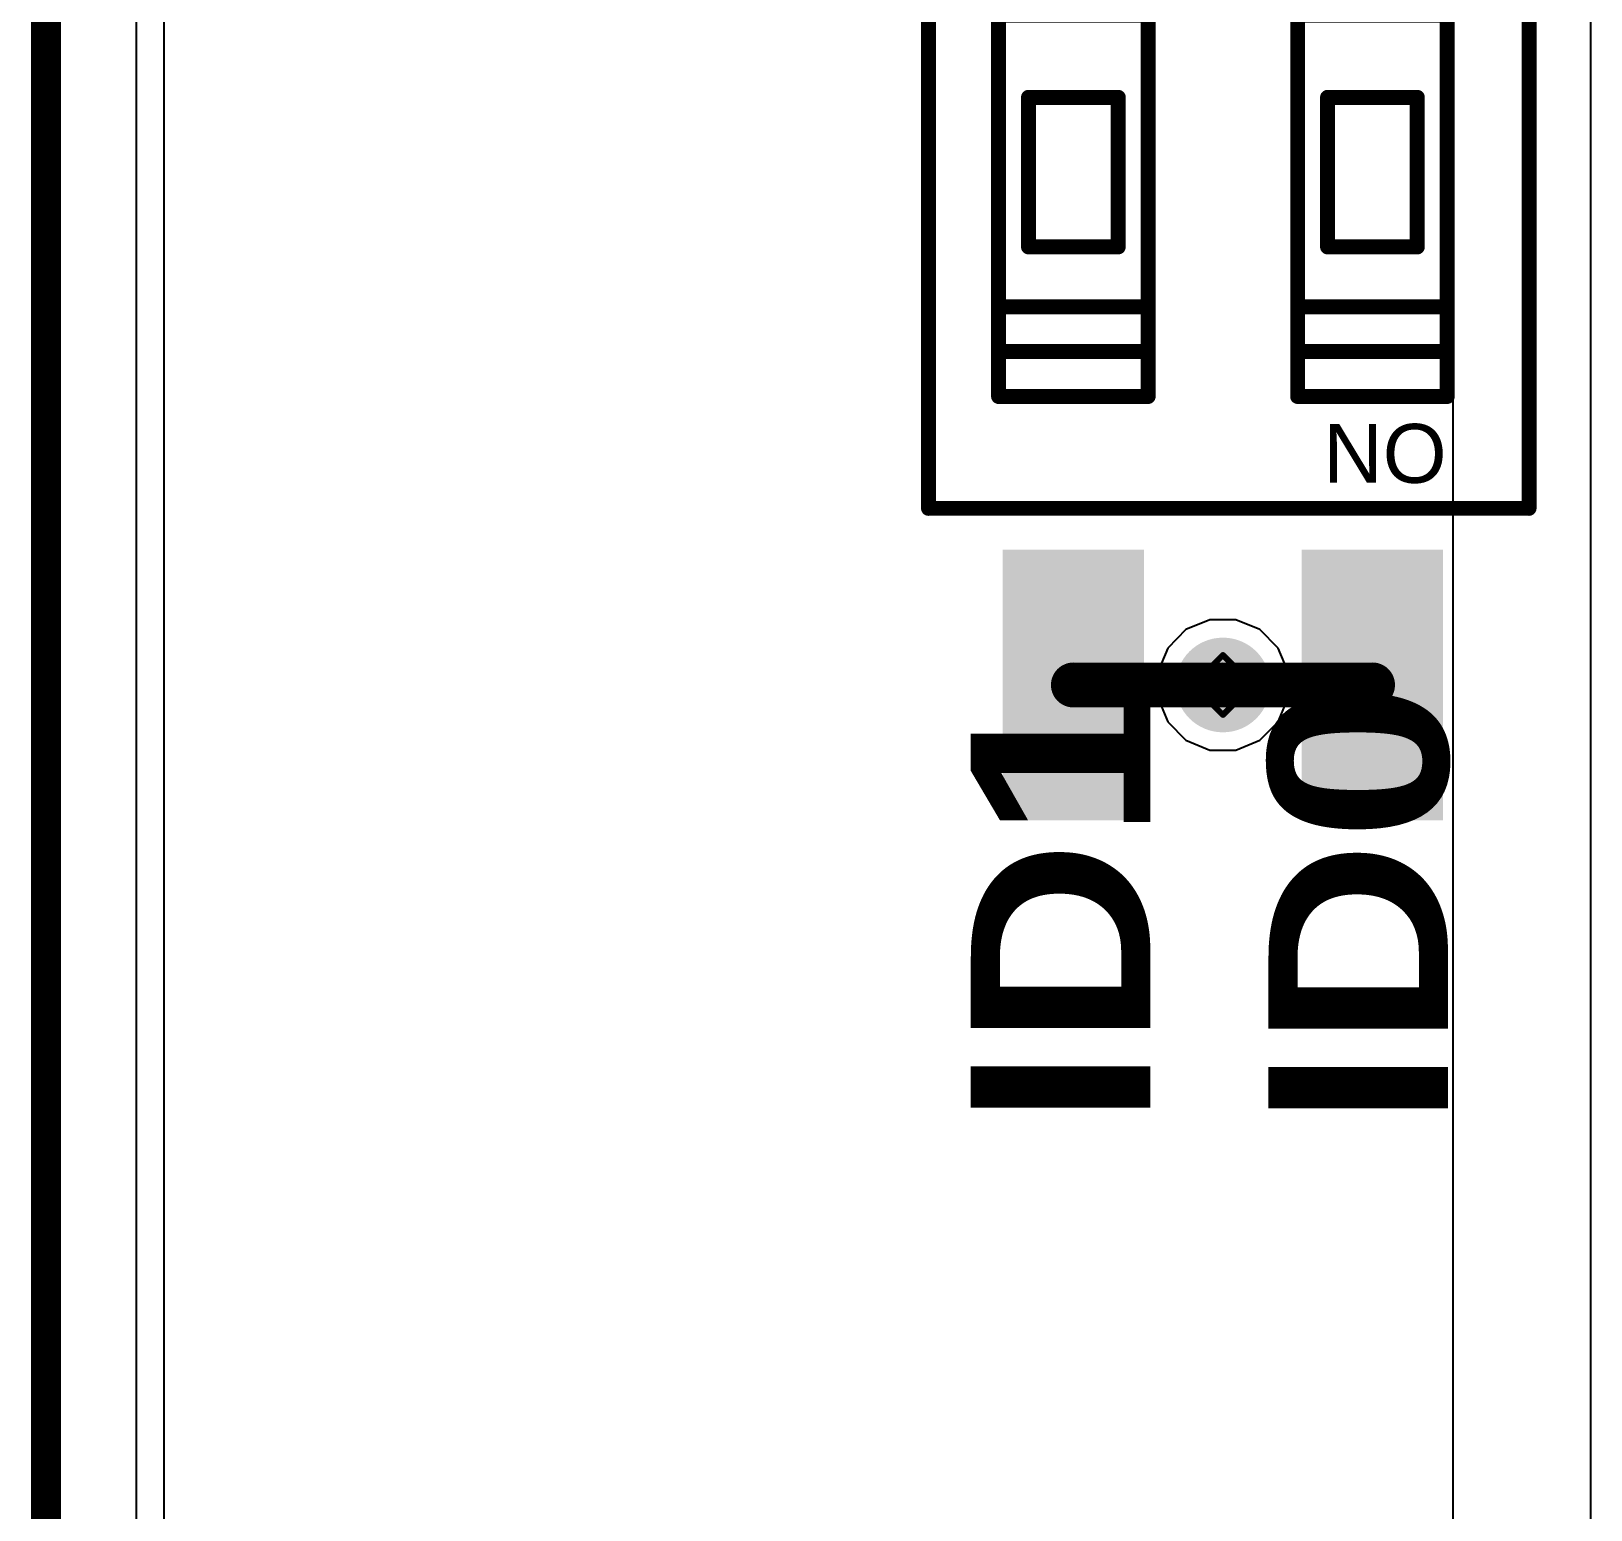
# Model space of a CAD drawing. Header units: inches. Extents: x -5 to 5328, y -4 to 5281.
# Drawn here: x -4.15 to 9.1, y 15.57 to 28.13 of the extents above; entities that cross this region are included whole.
import ezdxf

# ---------------------------------------------------------------- set-up
doc = ezdxf.new("R2010")
doc.units = ezdxf.units.IN
for name, color, linetype in [('Board Outline', 216, 'Continuous'), ('Bottom Layer', 5, 'Continuous'), ('Bottom Solder', 6, 'Continuous'), ('Drill Drawing', 1, 'Continuous'), ('Layer 1', 16, 'Continuous'), ('Layer 2', 76, 'Continuous'), ('Top Layer', 1, 'Continuous'), ('Top Overlay', 2, 'Continuous'), ('Top Paste', 8, 'Continuous'), ('Top Solder', 216, 'Continuous'), ('Via Holes', 16, 'Continuous')]:
    doc.layers.add(name, color=color, linetype=linetype)
doc.styles.add('Arial', font='', dxfattribs={"height": 0.2})
doc.styles.add('Arial Black_Bold', font='', dxfattribs={"height": 0.2})
doc.styles.get('Arial').set_extended_font_data('Arial')
doc.styles.get('Arial Black_Bold').set_extended_font_data('Arial Black', bold=True)

# ---------------------------------------------------------------- blocks, each defined once
blk = doc.blocks.new('DSIC02LSGET_20')
at = {"layer": 'Top Layer'}
for points in [[(-3.4, 1.82), (-3.4, 0.72), (-5.6, 0.72), (-5.6, 1.82)], [(5.6, 1.82), (5.6, 0.72), (3.4, 0.72), (3.4, 1.82)], [(-3.4, -0.72), (-3.4, -1.82), (-5.6, -1.82), (-5.6, -0.72)], [(5.6, -0.72), (5.6, -1.82), (3.4, -1.82), (3.4, -0.72)]]:
    blk.add_hatch(color=1, dxfattribs=at).paths.add_polyline_path(points)
at = {"layer": 'Top Paste'}
for points in [[(-3.4, 1.82), (-3.4, 0.72), (-5.6, 0.72), (-5.6, 1.82)], [(5.6, 1.82), (5.6, 0.72), (3.4, 0.72), (3.4, 1.82)], [(-3.4, -0.72), (-3.4, -1.82), (-5.6, -1.82), (-5.6, -0.72)], [(5.6, -0.72), (5.6, -1.82), (3.4, -1.82), (3.4, -0.72)]]:
    blk.add_hatch(color=8, dxfattribs=at).paths.add_polyline_path(points)
at = {"layer": 'Top Solder'}
for points in [[(-3.35, 1.87), (-3.35, 0.67), (-5.65, 0.67), (-5.65, 1.87)], [(5.65, 1.87), (5.65, 0.67), (3.35, 0.67), (3.35, 1.87)], [(-3.35, -0.67), (-3.35, -1.87), (-5.65, -1.87), (-5.65, -0.67)], [(5.65, -0.67), (5.65, -1.87), (3.35, -1.87), (3.35, -0.67)]]:
    blk.add_hatch(color=216, dxfattribs=at).paths.add_polyline_path(points)
at = {"layer": 'Top Overlay'}
for points in [[(3, 2.6, 0.127, 0.127, 0), (-3, 2.6, 0.127, 0.127, 0)], [(-3, -2.5, 0.127, 0.127, 0), (-3, 2.6, 0.127, 0.127, 0)], [(3, -2.5, 0.127, 0.127, 0), (3, 2.6, 0.127, 0.127, 0)], [(2.05, 1.905, 0.127, 0.127, 0), (-2.014, 1.905, 0.127, 0.127, 0)], [(-2.014, 0.635, 0.127, 0.127, 0), (-2.014, 1.905, 0.127, 0.127, 0)], [(-1.569, 0.635, 0.127, 0.127, 0), (-1.569, 1.905, 0.127, 0.127, 0)], [(-1.188, 0.635, 0.127, 0.127, 0), (-1.188, 1.905, 0.127, 0.127, 0)], [(1.288, 0.635, 0.127, 0.127, 0), (1.288, 1.905, 0.127, 0.127, 0)], [(1.669, 0.635, 0.127, 0.127, 0), (1.669, 1.905, 0.127, 0.127, 0)], [(2.05, 0.635, 0.127, 0.127, 0), (2.05, 1.905, 0.127, 0.127, 0)], [(-0.49, 1.651, 0.127, 0.127, 0), (0.78, 1.651, 0.127, 0.127, 0)], [(-0.49, 0.889, 0.127, 0.127, 0), (-0.49, 1.651, 0.127, 0.127, 0)], [(0.78, 0.889, 0.127, 0.127, 0), (0.78, 1.651, 0.127, 0.127, 0)], [(-0.49, 0.889, 0.127, 0.127, 0), (0.78, 0.889, 0.127, 0.127, 0)], [(2.05, 0.635, 0.127, 0.127, 0), (-2.014, 0.635, 0.127, 0.127, 0)], [(2.05, -0.635, 0.127, 0.127, 0), (-2.014, -0.635, 0.127, 0.127, 0)], [(-2.014, -1.905, 0.127, 0.127, 0), (-2.014, -0.635, 0.127, 0.127, 0)], [(-1.569, -1.905, 0.127, 0.127, 0), (-1.569, -0.635, 0.127, 0.127, 0)], [(-1.188, -1.905, 0.127, 0.127, 0), (-1.188, -0.635, 0.127, 0.127, 0)], [(1.288, -1.905, 0.127, 0.127, 0), (1.288, -0.635, 0.127, 0.127, 0)], [(1.669, -1.905, 0.127, 0.127, 0), (1.669, -0.635, 0.127, 0.127, 0)], [(2.05, -1.905, 0.127, 0.127, 0), (2.05, -0.635, 0.127, 0.127, 0)], [(0.78, -0.889, 0.127, 0.127, 0), (-0.49, -0.889, 0.127, 0.127, 0)], [(-0.49, -1.651, 0.127, 0.127, 0), (-0.49, -0.889, 0.127, 0.127, 0)], [(0.78, -1.651, 0.127, 0.127, 0), (0.78, -0.889, 0.127, 0.127, 0)], [(0.78, -1.651, 0.127, 0.127, 0), (-0.49, -1.651, 0.127, 0.127, 0)], [(2.05, -1.905, 0.127, 0.127, 0), (-2.014, -1.905, 0.127, 0.127, 0)], [(3, -2.5, 0.127, 0.127, 0), (-3, -2.5, 0.127, 0.127, 0)]]:
    blk.add_lwpolyline(points, format="xyseb", dxfattribs=at)
for points in [[(-3.032, 2.6, 0.0635, 0.0635, 1), (-2.968, 2.6, 0.0635, 0.0635, 1)], [(-3.032, 2.6, 0.0635, 0.0635, 1), (-2.968, 2.6, 0.0635, 0.0635, 1)], [(2.968, 2.6, 0.0635, 0.0635, 1), (3.032, 2.6, 0.0635, 0.0635, 1)], [(2.968, 2.6, 0.0635, 0.0635, 1), (3.032, 2.6, 0.0635, 0.0635, 1)], [(-2.046, 1.905, 0.0635, 0.0635, 1), (-1.982, 1.905, 0.0635, 0.0635, 1)], [(-2.046, 1.905, 0.0635, 0.0635, 1), (-1.982, 1.905, 0.0635, 0.0635, 1)], [(-1.601, 1.905, 0.0635, 0.0635, 1), (-1.538, 1.905, 0.0635, 0.0635, 1)], [(-1.22, 1.905, 0.0635, 0.0635, 1), (-1.157, 1.905, 0.0635, 0.0635, 1)], [(1.256, 1.905, 0.0635, 0.0635, 1), (1.32, 1.905, 0.0635, 0.0635, 1)], [(1.637, 1.905, 0.0635, 0.0635, 1), (1.701, 1.905, 0.0635, 0.0635, 1)], [(2.018, 1.905, 0.0635, 0.0635, 1), (2.082, 1.905, 0.0635, 0.0635, 1)], [(2.018, 1.905, 0.0635, 0.0635, 1), (2.082, 1.905, 0.0635, 0.0635, 1)], [(-0.522, 1.651, 0.0635, 0.0635, 1), (-0.458, 1.651, 0.0635, 0.0635, 1)], [(-0.522, 1.651, 0.0635, 0.0635, 1), (-0.458, 1.651, 0.0635, 0.0635, 1)], [(0.748, 1.651, 0.0635, 0.0635, 1), (0.812, 1.651, 0.0635, 0.0635, 1)], [(0.748, 1.651, 0.0635, 0.0635, 1), (0.812, 1.651, 0.0635, 0.0635, 1)], [(-0.522, 0.889, 0.0635, 0.0635, 1), (-0.458, 0.889, 0.0635, 0.0635, 1)], [(-0.522, 0.889, 0.0635, 0.0635, 1), (-0.458, 0.889, 0.0635, 0.0635, 1)], [(0.748, 0.889, 0.0635, 0.0635, 1), (0.812, 0.889, 0.0635, 0.0635, 1)], [(0.748, 0.889, 0.0635, 0.0635, 1), (0.812, 0.889, 0.0635, 0.0635, 1)], [(-2.046, 0.635, 0.0635, 0.0635, 1), (-1.982, 0.635, 0.0635, 0.0635, 1)], [(-2.046, 0.635, 0.0635, 0.0635, 1), (-1.982, 0.635, 0.0635, 0.0635, 1)], [(-1.601, 0.635, 0.0635, 0.0635, 1), (-1.538, 0.635, 0.0635, 0.0635, 1)], [(-1.22, 0.635, 0.0635, 0.0635, 1), (-1.157, 0.635, 0.0635, 0.0635, 1)], [(1.256, 0.635, 0.0635, 0.0635, 1), (1.32, 0.635, 0.0635, 0.0635, 1)], [(1.637, 0.635, 0.0635, 0.0635, 1), (1.701, 0.635, 0.0635, 0.0635, 1)], [(2.018, 0.635, 0.0635, 0.0635, 1), (2.082, 0.635, 0.0635, 0.0635, 1)], [(2.018, 0.635, 0.0635, 0.0635, 1), (2.082, 0.635, 0.0635, 0.0635, 1)], [(-2.046, -0.635, 0.0635, 0.0635, 1), (-1.982, -0.635, 0.0635, 0.0635, 1)], [(-2.046, -0.635, 0.0635, 0.0635, 1), (-1.982, -0.635, 0.0635, 0.0635, 1)], [(-1.601, -0.635, 0.0635, 0.0635, 1), (-1.538, -0.635, 0.0635, 0.0635, 1)], [(-1.22, -0.635, 0.0635, 0.0635, 1), (-1.157, -0.635, 0.0635, 0.0635, 1)], [(1.256, -0.635, 0.0635, 0.0635, 1), (1.32, -0.635, 0.0635, 0.0635, 1)], [(1.637, -0.635, 0.0635, 0.0635, 1), (1.701, -0.635, 0.0635, 0.0635, 1)], [(2.018, -0.635, 0.0635, 0.0635, 1), (2.082, -0.635, 0.0635, 0.0635, 1)], [(2.018, -0.635, 0.0635, 0.0635, 1), (2.082, -0.635, 0.0635, 0.0635, 1)], [(-0.522, -0.889, 0.0635, 0.0635, 1), (-0.458, -0.889, 0.0635, 0.0635, 1)], [(-0.522, -0.889, 0.0635, 0.0635, 1), (-0.458, -0.889, 0.0635, 0.0635, 1)], [(0.748, -0.889, 0.0635, 0.0635, 1), (0.812, -0.889, 0.0635, 0.0635, 1)], [(0.748, -0.889, 0.0635, 0.0635, 1), (0.812, -0.889, 0.0635, 0.0635, 1)], [(-0.522, -1.651, 0.0635, 0.0635, 1), (-0.458, -1.651, 0.0635, 0.0635, 1)], [(-0.522, -1.651, 0.0635, 0.0635, 1), (-0.458, -1.651, 0.0635, 0.0635, 1)], [(0.748, -1.651, 0.0635, 0.0635, 1), (0.812, -1.651, 0.0635, 0.0635, 1)], [(0.748, -1.651, 0.0635, 0.0635, 1), (0.812, -1.651, 0.0635, 0.0635, 1)], [(-2.046, -1.905, 0.0635, 0.0635, 1), (-1.982, -1.905, 0.0635, 0.0635, 1)], [(-2.046, -1.905, 0.0635, 0.0635, 1), (-1.982, -1.905, 0.0635, 0.0635, 1)], [(-1.601, -1.905, 0.0635, 0.0635, 1), (-1.538, -1.905, 0.0635, 0.0635, 1)], [(-1.22, -1.905, 0.0635, 0.0635, 1), (-1.157, -1.905, 0.0635, 0.0635, 1)], [(1.256, -1.905, 0.0635, 0.0635, 1), (1.32, -1.905, 0.0635, 0.0635, 1)], [(1.637, -1.905, 0.0635, 0.0635, 1), (1.701, -1.905, 0.0635, 0.0635, 1)], [(2.018, -1.905, 0.0635, 0.0635, 1), (2.082, -1.905, 0.0635, 0.0635, 1)], [(2.018, -1.905, 0.0635, 0.0635, 1), (2.082, -1.905, 0.0635, 0.0635, 1)], [(-3.032, -2.5, 0.0635, 0.0635, 1), (-2.968, -2.5, 0.0635, 0.0635, 1)], [(-3.032, -2.5, 0.0635, 0.0635, 1), (-2.968, -2.5, 0.0635, 0.0635, 1)], [(2.968, -2.5, 0.0635, 0.0635, 1), (3.032, -2.5, 0.0635, 0.0635, 1)], [(2.968, -2.5, 0.0635, 0.0635, 1), (3.032, -2.5, 0.0635, 0.0635, 1)]]:
    blk.add_lwpolyline(points, format="xyseb", close=True, dxfattribs=at)
at = {"layer": 'Top Overlay', "style": 'Arial'}
for s, p in [('ON', (2.283, 1.9)), ('1', (-2.716, 1.37)), ('2', (-2.698, -1.17))]:
    blk.add_text(s, height=0.5, rotation=-90, dxfattribs=at).set_placement(p)

msp = doc.modelspace()

# ---------------------------------------------------------------- hatches: boundary and pattern name
at = {"layer": 'Bottom Layer'}
h = msp.add_hatch(color=5, dxfattribs=at)
edge = h.paths.add_edge_path()
edge.add_arc((5.976, 22.578), 0.3, 0, 360)
at = {"layer": 'Bottom Solder'}
h = msp.add_hatch(color=6, dxfattribs=at)
edge = h.paths.add_edge_path()
edge.add_arc((5.976, 22.578), 0.402, 0, 360)
at = {"layer": 'Layer 1'}
h = msp.add_hatch(color=16, dxfattribs=at)
edge = h.paths.add_edge_path()
edge.add_arc((5.976, 22.578), 0.3, 0, 360)
at = {"layer": 'Layer 2'}
h = msp.add_hatch(color=76, dxfattribs=at)
edge = h.paths.add_edge_path()
edge.add_arc((5.976, 22.578), 0.3, 0, 360)
at = {"layer": 'Top Layer'}
h = msp.add_hatch(color=1, dxfattribs=at)
edge = h.paths.add_edge_path()
edge.add_arc((5.976, 22.578), 0.3, 0, 360)
at = {"layer": 'Top Solder'}
h = msp.add_hatch(color=216, dxfattribs=at)
edge = h.paths.add_edge_path()
edge.add_arc((5.976, 22.578), 0.402, 0, 360)
at = {"layer": 'Via Holes'}
h = msp.add_hatch(color=7, dxfattribs=at)
edge = h.paths.add_edge_path()
edge.add_arc((5.976, 22.578), 0.15, 0, 360)

# ---------------------------------------------------------------- linework, layer by layer
at = {"layer": 'Board Outline'}
msp.add_lwpolyline([(-4.019, -4, 0.254, 0.254, 0), (-4.019, 106, 0.254, 0.254, 0)], format="xyseb", dxfattribs=at)
at = {"layer": 'Bottom Layer'}
msp.add_line((-3.25, 2.55), (-3.25, 99.426), dxfattribs=at)
at = {"layer": 'Drill Drawing'}
for points in [[(5.849, 22.705, 0.0508, 0.0508, 0), (5.976, 22.832, 0.0508, 0.0508, 0)], [(5.976, 22.832, 0.0508, 0.0508, 0), (6.103, 22.705, 0.0508, 0.0508, 0)], [(5.722, 22.705, 0.0508, 0.0508, 0), (5.849, 22.578, 0.0508, 0.0508, 0)], [(5.722, 22.705, 0.0508, 0.0508, 0), (5.849, 22.705, 0.0508, 0.0508, 0)], [(5.824, 22.655, 0.0508, 0.0508, 0), (5.9, 22.578, 0.0508, 0.0508, 0)], [(5.824, 22.655, 0.0508, 0.0508, 0), (5.9, 22.655, 0.0508, 0.0508, 0)], [(5.9, 22.655, 0.0508, 0.0508, 0), (5.976, 22.731, 0.0508, 0.0508, 0)], [(5.976, 22.731, 0.0508, 0.0508, 0), (6.053, 22.655, 0.0508, 0.0508, 0)], [(6.053, 22.655, 0.0508, 0.0508, 0), (6.129, 22.655, 0.0508, 0.0508, 0)], [(6.053, 22.578, 0.0508, 0.0508, 0), (6.129, 22.655, 0.0508, 0.0508, 0)], [(6.103, 22.705, 0.0508, 0.0508, 0), (6.23, 22.705, 0.0508, 0.0508, 0)], [(6.103, 22.578, 0.0508, 0.0508, 0), (6.23, 22.705, 0.0508, 0.0508, 0)], [(5.722, 22.451, 0.0508, 0.0508, 0), (5.849, 22.578, 0.0508, 0.0508, 0)], [(5.824, 22.502, 0.0508, 0.0508, 0), (5.9, 22.578, 0.0508, 0.0508, 0)], [(5.824, 22.502, 0.0508, 0.0508, 0), (5.9, 22.502, 0.0508, 0.0508, 0)], [(5.9, 22.502, 0.0508, 0.0508, 0), (5.976, 22.426, 0.0508, 0.0508, 0)], [(5.976, 22.426, 0.0508, 0.0508, 0), (6.053, 22.502, 0.0508, 0.0508, 0)], [(6.053, 22.578, 0.0508, 0.0508, 0), (6.129, 22.502, 0.0508, 0.0508, 0)], [(6.053, 22.502, 0.0508, 0.0508, 0), (6.129, 22.502, 0.0508, 0.0508, 0)], [(6.103, 22.578, 0.0508, 0.0508, 0), (6.23, 22.451, 0.0508, 0.0508, 0)], [(5.722, 22.451, 0.0508, 0.0508, 0), (5.849, 22.451, 0.0508, 0.0508, 0)], [(5.849, 22.451, 0.0508, 0.0508, 0), (5.976, 22.324, 0.0508, 0.0508, 0)], [(5.976, 22.324, 0.0508, 0.0508, 0), (6.103, 22.451, 0.0508, 0.0508, 0)], [(6.103, 22.451, 0.0508, 0.0508, 0), (6.23, 22.451, 0.0508, 0.0508, 0)]]:
    msp.add_lwpolyline(points, format="xyseb", dxfattribs=at)
for points in [[(5.964, 22.832, 0.0254, 0.0254, 1), (5.989, 22.832, 0.0254, 0.0254, 1)], [(5.964, 22.832, 0.0254, 0.0254, 1), (5.989, 22.832, 0.0254, 0.0254, 1)], [(5.71, 22.705, 0.0254, 0.0254, 1), (5.735, 22.705, 0.0254, 0.0254, 1)], [(5.71, 22.705, 0.0254, 0.0254, 1), (5.735, 22.705, 0.0254, 0.0254, 1)], [(5.811, 22.655, 0.0254, 0.0254, 1), (5.837, 22.655, 0.0254, 0.0254, 1)], [(5.811, 22.655, 0.0254, 0.0254, 1), (5.837, 22.655, 0.0254, 0.0254, 1)], [(5.837, 22.705, 0.0254, 0.0254, 1), (5.862, 22.705, 0.0254, 0.0254, 1)], [(5.837, 22.705, 0.0254, 0.0254, 1), (5.862, 22.705, 0.0254, 0.0254, 1)], [(5.887, 22.655, 0.0254, 0.0254, 1), (5.913, 22.655, 0.0254, 0.0254, 1)], [(5.887, 22.655, 0.0254, 0.0254, 1), (5.913, 22.655, 0.0254, 0.0254, 1)], [(5.964, 22.731, 0.0254, 0.0254, 1), (5.989, 22.731, 0.0254, 0.0254, 1)], [(5.964, 22.731, 0.0254, 0.0254, 1), (5.989, 22.731, 0.0254, 0.0254, 1)], [(6.04, 22.655, 0.0254, 0.0254, 1), (6.065, 22.655, 0.0254, 0.0254, 1)], [(6.04, 22.655, 0.0254, 0.0254, 1), (6.065, 22.655, 0.0254, 0.0254, 1)], [(6.091, 22.705, 0.0254, 0.0254, 1), (6.116, 22.705, 0.0254, 0.0254, 1)], [(6.091, 22.705, 0.0254, 0.0254, 1), (6.116, 22.705, 0.0254, 0.0254, 1)], [(6.116, 22.655, 0.0254, 0.0254, 1), (6.141, 22.655, 0.0254, 0.0254, 1)], [(6.116, 22.655, 0.0254, 0.0254, 1), (6.141, 22.655, 0.0254, 0.0254, 1)], [(6.218, 22.705, 0.0254, 0.0254, 1), (6.243, 22.705, 0.0254, 0.0254, 1)], [(6.218, 22.705, 0.0254, 0.0254, 1), (6.243, 22.705, 0.0254, 0.0254, 1)], [(5.811, 22.502, 0.0254, 0.0254, 1), (5.837, 22.502, 0.0254, 0.0254, 1)], [(5.811, 22.502, 0.0254, 0.0254, 1), (5.837, 22.502, 0.0254, 0.0254, 1)], [(5.837, 22.578, 0.0254, 0.0254, 1), (5.862, 22.578, 0.0254, 0.0254, 1)], [(5.837, 22.578, 0.0254, 0.0254, 1), (5.862, 22.578, 0.0254, 0.0254, 1)], [(5.887, 22.578, 0.0254, 0.0254, 1), (5.913, 22.578, 0.0254, 0.0254, 1)], [(5.887, 22.578, 0.0254, 0.0254, 1), (5.913, 22.578, 0.0254, 0.0254, 1)], [(5.887, 22.502, 0.0254, 0.0254, 1), (5.913, 22.502, 0.0254, 0.0254, 1)], [(5.887, 22.502, 0.0254, 0.0254, 1), (5.913, 22.502, 0.0254, 0.0254, 1)], [(6.04, 22.578, 0.0254, 0.0254, 1), (6.065, 22.578, 0.0254, 0.0254, 1)], [(6.04, 22.578, 0.0254, 0.0254, 1), (6.065, 22.578, 0.0254, 0.0254, 1)], [(6.04, 22.502, 0.0254, 0.0254, 1), (6.065, 22.502, 0.0254, 0.0254, 1)], [(6.04, 22.502, 0.0254, 0.0254, 1), (6.065, 22.502, 0.0254, 0.0254, 1)], [(6.091, 22.578, 0.0254, 0.0254, 1), (6.116, 22.578, 0.0254, 0.0254, 1)], [(6.091, 22.578, 0.0254, 0.0254, 1), (6.116, 22.578, 0.0254, 0.0254, 1)], [(6.116, 22.502, 0.0254, 0.0254, 1), (6.141, 22.502, 0.0254, 0.0254, 1)], [(6.116, 22.502, 0.0254, 0.0254, 1), (6.141, 22.502, 0.0254, 0.0254, 1)], [(5.71, 22.451, 0.0254, 0.0254, 1), (5.735, 22.451, 0.0254, 0.0254, 1)], [(5.71, 22.451, 0.0254, 0.0254, 1), (5.735, 22.451, 0.0254, 0.0254, 1)], [(5.837, 22.451, 0.0254, 0.0254, 1), (5.862, 22.451, 0.0254, 0.0254, 1)], [(5.837, 22.451, 0.0254, 0.0254, 1), (5.862, 22.451, 0.0254, 0.0254, 1)], [(5.964, 22.426, 0.0254, 0.0254, 1), (5.989, 22.426, 0.0254, 0.0254, 1)], [(5.964, 22.426, 0.0254, 0.0254, 1), (5.989, 22.426, 0.0254, 0.0254, 1)], [(6.091, 22.451, 0.0254, 0.0254, 1), (6.116, 22.451, 0.0254, 0.0254, 1)], [(6.091, 22.451, 0.0254, 0.0254, 1), (6.116, 22.451, 0.0254, 0.0254, 1)], [(6.218, 22.451, 0.0254, 0.0254, 1), (6.243, 22.451, 0.0254, 0.0254, 1)], [(6.218, 22.451, 0.0254, 0.0254, 1), (6.243, 22.451, 0.0254, 0.0254, 1)], [(5.964, 22.324, 0.0254, 0.0254, 1), (5.989, 22.324, 0.0254, 0.0254, 1)], [(5.964, 22.324, 0.0254, 0.0254, 1), (5.989, 22.324, 0.0254, 0.0254, 1)]]:
    msp.add_lwpolyline(points, format="xyseb", close=True, dxfattribs=at)
at = {"layer": 'Layer 1'}
msp.add_line((-3.25, 2.55), (-3.25, 99.426), dxfattribs=at)
at = {"layer": 'Layer 2'}
for p, q in [((-3.015, 2.823), (-3.015, 99.158)), ((7.928, 72.889), (7.928, 3.681)), ((9.101, 4.526), (9.101, 71.784)), ((5.866, 23.132), (5.662, 23.048)), ((6.087, 23.132), (5.866, 23.132)), ((6.29, 23.048), (6.087, 23.132)), ((5.662, 23.048), (5.507, 22.892)), ((6.446, 22.892), (6.29, 23.048)), ((5.507, 22.892), (5.422, 22.689)), ((6.53, 22.689), (6.446, 22.892)), ((5.422, 22.689), (5.422, 22.468)), ((6.53, 22.468), (6.53, 22.689)), ((5.422, 22.468), (5.507, 22.265)), ((6.446, 22.265), (6.53, 22.468)), ((5.507, 22.265), (5.662, 22.109)), ((6.29, 22.109), (6.446, 22.265)), ((5.662, 22.109), (5.866, 22.024)), ((5.866, 22.024), (6.087, 22.024)), ((6.087, 22.024), (6.29, 22.109))]:
    msp.add_line(p, q, dxfattribs=at)
at = {"layer": 'Top Layer'}
msp.add_line((-3.25, 2.55), (-3.25, 99.426), dxfattribs=at)
for points in [[(4.706, 22.578, 0.381, 0.381, 0), (5.976, 22.578, 0.381, 0.381, 0)], [(5.976, 22.578, 0.381, 0.381, 0), (7.246, 22.578, 0.381, 0.381, 0)]]:
    msp.add_lwpolyline(points, format="xyseb", dxfattribs=at)
for points in [[(4.611, 22.578, 0.191, 0.191, 1), (4.802, 22.578, 0.191, 0.191, 1)], [(5.881, 22.578, 0.191, 0.191, 1), (6.072, 22.578, 0.191, 0.191, 1)], [(5.881, 22.578, 0.191, 0.191, 1), (6.072, 22.578, 0.191, 0.191, 1)], [(7.151, 22.578, 0.191, 0.191, 1), (7.342, 22.578, 0.191, 0.191, 1)]]:
    msp.add_lwpolyline(points, format="xyseb", close=True, dxfattribs=at)

# ---------------------------------------------------------------- block references
at = {"rotation": 270}
msp.add_blockref('DSIC02LSGET_20', (5.976, 27.078), dxfattribs=at)

# ---------------------------------------------------------------- texts
at = {"layer": 'Top Overlay', "style": 'Arial Black_Bold'}
for s, p in [('ID1', (5.359, 18.825)), ('ID0', (7.887, 18.819))]:
    msp.add_text(s, height=1.524, rotation=90, dxfattribs=at).set_placement(p)

doc.saveas('drawing.dxf')
